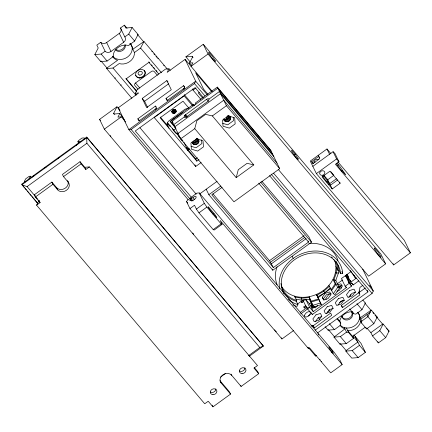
<?xml version="1.0" encoding="UTF-8"?>
<svg xmlns="http://www.w3.org/2000/svg" width="432" height="432" viewBox="0 0 432 432"><rect width="100%" height="100%" fill="white"/><g stroke="black" fill="none" stroke-linecap="round" stroke-linejoin="round"><path stroke-width="0.65" d="M86.692 137.074L263.385 346.054L259.772 347.506L86.897 143.278L86.692 137.074L21.6 184.226L37.984 203.818M193.358 144.223L192.289 142.031C194.562 143.413 198.013 141.545 197.905 138.834L198.974 141.026C199.314 144.698 192.823 146.313 192.202 142.317M226.13 117.218L227.2 119.41L229.235 117.455L229.57 115.889L230.639 118.082C230.834 122.067 224.246 123.223 223.511 119.021M281.173 285.8A29.635 24.597 -26 0 0 294.608 296.147C313.502 301.676 336.695 286.745 335.896 266.231A29.635 24.597 -26 0 0 334.643 260.528M336.76 267.305L336.371 272.943L333.904 279.747L337.646 287.426L339.552 287.998L334.962 294.705L333.358 293.684L328.898 285.552M339.552 287.998L335.804 280.325L338.45 273.029L338.639 270.346M325.123 326.63L328.082 330.129L334.438 329.632L340.605 325.166L340.74 323.212L339.811 320.733A10.935 9.077 -26 0 1 352.253 311.715L352.798 311.807M358.133 312.698A10.935 9.077 -26 0 1 359.548 316.58L359.375 319.043A10.935 9.077 -26 0 1 346.934 328.055L344.309 327.623A10.935 9.077 -26 0 1 340.173 324.977M357.529 312.622A10.935 9.077 -26 0 1 360.158 317.833L371.32 310.084L377.239 317.083L373.847 323.649L366.574 328.919L361.622 323.071L361.762 321.122L359.548 316.58M176.143 111.58C176.537 108.945 172.303 109.123 171.979 111.402C171.58 114.037 175.819 113.859 176.143 111.58L175.268 109.782M336.652 163.469L336.658 163.215A5.47 0.626 54.1 0 1 341.782 169.274L345.47 174.533L343.121 172.012A5.47 0.626 54.1 0 1 337.991 165.953L336.285 163.685M295.877 299.198L301.126 300.067L301.714 297.329M194.756 128.671L196.841 120.739L205.637 114.367L212.35 115.927L253.795 164.884L236.196 177.633L194.756 128.671L180.679 138.866L233.966 201.82L279.709 168.68L270.605 150.023L217.334 87.091L195.345 103.021L195.88 104.117M236.196 177.633L238.28 169.7L247.077 163.323L253.795 164.884M123.163 117.563L119.75 113.53L113.999 114.053L113.659 113.351L116.969 106.78L120.015 110.381M119.75 113.53L117.925 117.115L121.354 116.818L125.707 121.964M136.577 94.738L135.308 93.236L137.133 89.656L165.564 69.061L169.02 68.818L170.289 70.319M215.363 60.934L214.99 61.652L211.588 57.629L208.553 52.893L208.926 52.175L212.328 56.192L215.363 60.934L214.277 61.717M28.512 179.771L30.353 176.218L31.223 177.244M124.394 25.159L125.788 28.01L132.138 27.513L138.062 34.511L134.665 41.078L128.504 45.544A10.935 9.077 -26 0 0 113.265 56.581L107.098 61.052L100.742 61.544L94.824 54.551L98.215 47.984L96.822 45.133L100.759 42.282A4.374 3.629 -26 0 0 106.645 42.53L119.313 33.356A4.374 3.629 -26 0 0 120.463 28.004L124.394 25.159L127.008 28.247M100.742 61.544L101.023 60.998L106.947 67.991L106.661 68.537L131.868 98.312M230.558 394.097L221.087 382.903L220.018 380.711L229.489 391.905L230.558 394.097L212.965 406.841L208.229 401.247L204.725 403.785L36.574 205.157L39.02 200.416M94.824 54.551L101.18 54.054L105.111 51.208A4.374 3.629 -26 0 0 110.997 51.457L123.665 42.277A4.374 3.629 -26 0 0 124.816 36.931L128.747 34.085L132.138 27.513M78.727 142.83L77.857 141.804L78.467 140.616L81.988 138.067L84.283 137.889L84.796 138.953M114.95 78.332L115.231 77.787M120.874 85.325L121.154 84.78M106.661 68.537L113.017 68.045L119.183 63.58A10.935 9.077 -26 0 0 134.422 52.537L140.589 48.071L143.98 41.504L167.492 69.282M135.308 93.236L138.737 92.945L118.206 107.822L128.849 129.649L131.144 129.47L194.486 83.581L195.707 81.211L185.107 59.351L167.168 72.349L169.02 68.818M186.521 201.539L187.963 199.606L192.132 200.837L192.613 200.637A2.187 1.193 -40.2 0 0 193.892 199.562L194.373 199.363A2.187 1.193 -40.2 0 0 195.982 196.571A2.187 1.193 -40.2 0 0 192.969 197.662A2.187 1.193 -40.2 0 0 191.581 198.52L191.327 198.806L189.724 198.331L196.938 193.104L199.228 192.926L334.298 352.496L340.286 360.736L342.155 364.57L330.723 372.859L309.409 347.679L308.351 348.44L189.945 208.553L186.521 201.539L187.828 203.083M292.81 304.808A32.805 27.232 -26 0 0 297 306.434L297.929 304.63L296.325 301.342L296.746 300.532L294.608 296.147M328.082 330.129L328.363 329.584M350.784 294.478L350.168 295.672L349.126 296.422M361.487 322.072L360.661 321.1L360.628 321.608A10.935 9.077 -26 0 1 348.187 330.62L347.641 330.534L352.588 336.377L353.554 338.353L346.275 343.624L339.925 344.115L334.001 337.122L344.92 328.871A10.935 9.077 -26 0 1 340.081 325.258M359.759 290.925L358.841 292.707L341.242 305.451L342.311 307.643L359.91 294.899L358.841 292.707L359.986 287.356L363.004 285.169M339.925 344.115L340.205 343.57L346.124 350.563L345.843 351.108L351.761 358.106L358.117 357.61L365.391 352.339L361.039 343.413L353.889 334.897M349.634 308.912L353.759 313.783L355.838 314.129L362.005 309.658L365.402 303.091L362.864 300.094M317.488 332.969L372.092 293.414L373.318 291.044L362.718 269.179M371.32 310.084L367.929 316.656L361.762 321.122M372.492 335.912L379.766 330.642L383.162 324.081L389.081 331.069L385.69 337.635L378.41 342.905L372.492 335.912L370.877 332.618L366.968 328.207M191.462 65.47L189.421 63.056L192.548 57.148L192.208 56.446L185.89 56.851L190.242 61.997M298.247 158.852L297.859 159.548L294.473 155.547L291.454 150.833L291.821 150.115L295.213 154.116L298.247 158.852L297.162 159.635M331.036 289.937L335.183 283.878L333.045 279.493L335.804 280.325M331.754 290.396L336.042 284.137L335.183 283.878M333.358 293.684L337.646 287.426M317.606 305.645L316.759 306.758L312.374 308.119L311.062 305.435L312.217 303.917M312.903 308.173L312.244 306.833L313.016 305.818M322.261 297.319L325.339 293.274L329.729 291.913L331.036 294.597L327.958 298.647L323.573 300.008L322.261 297.319L324.103 300.062M323.444 298.717L326.522 294.673L330.912 293.312M297.292 304.198L302.908 300.132L306.65 307.805L312.331 314.523L351.61 286.07L349.24 283.268L345.632 275.87L346.259 275.044L347.155 274.768L347.944 275.697M349.774 283.316L346.815 277.268L347.441 276.442M338.861 287.896L340.016 286.378L341.901 285.79M315.23 321.759L318.368 317.628L321.57 316.64M348.289 279.671L347.998 278.667L348.629 277.841L346.259 275.044M326.473 313.632L329.584 309.544L333.385 308.362M338.062 305.008L340.783 301.428L344.585 300.251M348.872 297.405L351.983 293.317L355.784 292.135M208.921 99.122A2.187 1.193 -40.2 0 1 207.695 101.493L186.581 116.791A2.187 1.193 -40.2 0 1 184.486 117.207A2.187 1.193 -40.2 0 1 184.702 115.382L206.626 99.301A2.187 1.193 -40.2 0 1 208.921 99.122L219.472 91.476L272.759 154.424M155.137 109.679L156.519 108.265L155.444 106.067L137.851 118.811L138.92 121.003L156.519 108.265M183.281 89.278L184.669 87.863L183.6 85.671L166.001 98.42L167.076 100.618L184.669 87.863M318.109 297.697L324.988 292.696L330.269 287.901M329.616 286.011L323.806 291.298L316.867 295.245L321.3 304.603L313.157 307.12L309.415 299.441L309.204 296.762L311.407 301.979L319.005 299.635L316.559 294.489L317.552 296.93L325.048 292.669L330.896 288.43M106.947 67.991L117.58 60.286A10.935 9.077 -26 0 1 112.455 56.155M134.422 52.537L132.818 49.248L143.98 41.504M293.711 330.453L281.95 338.974L104.344 129.146L99.581 119.378L116.969 106.78M185.89 56.851L203.278 44.258L380.884 254.086L385.646 263.849L368.636 276.178L278.181 169.306M32.324 177.012L33.955 175.829M44.836 167.945L46.472 166.763M57.353 158.879L58.984 157.696M75.854 145.476L76.945 144.688M166.844 80.611L171.299 89.743L146.664 107.59L142.209 98.453L166.844 80.611L168.026 82.01M104.344 129.146L121.354 116.818M203.278 44.258L208.04 54.022L191.025 66.344L192.877 62.818L189.421 63.056M147.641 107.53L144.58 101.25L168.674 83.797M249.28 356.27L263.385 346.054L86.956 137.619L21.87 184.777L27.086 186.608L86.897 143.278M36.574 205.157L40.09 202.608L35.354 197.014L34.285 194.821L51.883 182.072L56.619 187.666L57.688 189.859A6.561 5.449 -26 0 0 66.517 190.237A6.561 5.449 -26 0 0 68.245 182.212L67.441 180.571M231.109 374.161L231.644 375.257L241.115 386.446L258.709 373.702L253.973 368.107L257.494 365.558L89.359 166.919L85.838 169.468L84.769 167.276L80.033 161.681L62.44 174.425L63.509 176.618L68.245 182.212M35.354 197.014L52.952 184.264L51.883 182.072M63.509 176.618L81.103 163.874L80.033 161.681M200.848 99.344L193.034 90.115L196.052 87.928M199.228 92.399L198.347 93.037L202.673 98.145M194.449 105.311L193.585 104.296L171.59 120.231L180.679 138.866M183.044 112.093L170.024 121.527L175.943 128.52L173.345 130.405M173.729 124.616L184.286 116.969M178.006 133.385L223.754 100.246L277.036 163.193M177.185 134.455L178.27 133.666M212.35 115.927L226.427 105.727L217.334 87.091M196.414 141.718L197.289 141.08L196.22 138.888M199.022 159.559L196.846 161.136L195.777 158.944L197.408 157.761M192.364 105.543L184.162 95.855L154.251 117.526L195.696 166.482L201.134 162.545M199.854 193.811L217.091 181.321M261.857 181.219L308.831 236.714L311.504 242.195L272.797 270.238L208.856 194.702L220.855 186.014M189.945 208.553L194.519 205.243L196.393 209.077L198.968 212.825L213.192 229.597L214.169 230.051L222.07 224.327L220.201 220.487L342.155 364.57M222.086 187.375L211.804 194.827L273.375 267.565L308.561 242.071L308.027 240.975M196.393 209.077L204.309 203.342L199.228 192.926M198.968 212.825L206.89 207.085L221.098 223.873L222.07 224.327M294.127 154.899L295.213 154.116M212.9 214.11L213.953 213.343A3.283 0.378 54.1 0 1 216.092 216.297A3.283 0.378 54.1 0 1 216.578 217.636L210.821 211.037A3.283 0.378 54.1 0 1 208.246 207.295A3.283 0.378 54.1 0 1 209.218 207.749L213.953 213.343M213.192 229.597L221.098 223.873M330.89 153.592L326.981 148.975L310.268 161.082L316.364 173.588L393.687 264.935L410.4 252.823L404.303 240.322L337.84 161.806M319.588 157.475L318.724 156.449L319.793 158.641L312.752 163.739L311.683 161.546L318.724 156.449L318.19 155.353M312.838 166.352L333.072 151.691L334.903 153.392L338.969 161.725L335.448 164.273L410.4 252.823M316.364 173.588L336.598 158.927L333.072 151.691M322.277 176.661L323.595 175.705A5.47 0.626 54.1 0 1 326.83 180.106L329.648 183.697M337.468 165.656L338.553 164.873M339.611 182.158L340.135 183.222L332.213 188.957L327.726 179.75L333.882 175.289L330.912 171.779M326.538 181.694L327.418 181.057M341.291 171.007L342.371 170.224M328.768 184.334L336.512 178.724M337.786 179.879L330.399 185.231L328.163 182.849A5.47 0.626 54.1 0 1 323.039 176.791L322.445 175.835M273.375 267.565L269.514 260.685L304.16 235.586M270.319 262.332L304.965 237.227M271.501 263.731L306.158 238.621M303.442 301.228L301.682 302.503L301.147 301.406L302.092 302.524M302.535 302.206L303.415 301.568M350.93 271.663L341.41 278.559L345.152 286.232L346.34 287.631L313.259 311.596L309.706 307.395L305.964 299.722L301.126 300.067M306.115 306.709L304.355 307.984L303.82 306.887L305.581 305.613L306.212 306.364M313.259 311.596L309.517 303.917L311.126 302.751M337.279 283.808L342.592 279.958M300.224 312.46L306.65 307.805L309.706 307.395L300.737 313.897M248.357 355.779L259.772 347.506M345.152 286.232L349.24 283.268M358.808 280.854L353.133 284.963L350.762 282.166L356.589 277.949M220.531 377.098L225.412 373.561M339.53 302.578L342.7 300.283M327.272 312.255L329.87 310.376L329.389 309.388M312.012 326.63L330.685 313.097L331.754 315.29L314.161 328.039L313.092 325.847L311.132 325.76M365.332 287.998L358.841 292.707L359.629 293.636M315.214 330.107L367.967 291.892L367.184 290.282M360.796 319.145L370.132 312.385M334.001 337.122L340.357 336.625L346.523 332.159L348.602 332.505L353.554 338.353M308.524 347.717L315.571 356.044L316.624 355.277M352.588 336.377L365.067 327.337M331.501 352.431L332.591 351.643A3.283 0.378 54.1 0 0 330.01 347.9A3.283 0.378 54.1 0 0 329.038 347.447L329.573 348.543A3.283 0.378 54.1 0 0 332.149 352.285A3.283 0.378 54.1 0 0 333.126 352.739L332.591 351.643M346.124 350.563L357.869 342.058L352.944 335.95M370.877 332.618L382.633 324.113L383.162 324.081M345.843 351.108L352.199 350.617L359.473 345.346L355.12 336.42M225.029 121.279L223.96 119.086L225.536 119.561L228.08 118.773M342.112 285.185L338.272 286.389M337.635 284.818L340.929 283.786L342.23 286.481L339.158 290.531L336.965 291.211M331.009 293.814L328.817 294.494L325.739 298.539L326.176 299.435M311.342 301.147L318.697 298.874M313.157 307.12L313.011 305.267L320.609 302.924M335.896 266.231L338.04 270.616L338.99 270.437L340.594 273.726L342.711 273.321L341.847 271.55M309.415 299.441L302.908 300.132L303.539 300.877M138.062 34.511L137.533 34.549L143.451 41.542M151.74 51.338L152.269 51.295M157.664 58.331L158.188 58.288M163.582 65.324L164.111 65.286M77.857 141.804L80.725 141.577M84.769 167.276L89.359 166.919M30.353 176.218L29.203 176.305L25.682 178.853L24.462 181.224L24.98 182.288M365.402 303.091L364.873 303.134L370.791 310.127M376.715 317.12L377.239 317.083M311.78 325.944L313.092 325.847L314.669 327.71M388.552 331.112L389.081 331.069M188.12 108.27L184.939 109.253L169.101 120.722A4.374 3.629 -26 0 0 167.238 124.33L167.951 126.068L160.342 117.077M335.432 272.9L338.45 273.029M227.907 115.706L228.749 115.846M196.236 138.645L197.078 138.785M186.359 147.355L188.017 148.414L189.065 148.586L189.599 149.683L187.628 149.089L186.894 148.451L195.777 158.944M294.797 297.059L301.536 298.177L309.269 297.594L313.011 305.267M222.707 123.314L227.74 124.832L233.545 120.625L233.302 117.574M191.036 146.259L196.069 147.771L201.874 143.564L201.587 139.909M229.484 116.181L230.639 118.082M129.659 43.702L131.036 44.901L132.268 46.926L132.818 49.248M197.818 139.126L198.974 141.026M110.889 136.307L110.165 135.556M193.768 234.23L192.634 233.005M276.318 331.808L275.513 330.923M386.64 328.595L388.87 331.085M180.749 138.402L167.594 122.861M336.598 158.927L338.969 161.725M340.135 183.222L329.951 171.191L322.034 176.926L332.213 188.957M323.903 175.235L327.726 179.75M311.683 161.546L313.421 163.598M208.04 54.022L385.646 263.849M192.208 56.446L193.077 57.478M271.156 151.135L217.868 88.187L172.125 121.327L172.989 122.348M273.829 156.616L220.547 93.668L174.798 126.808L175.667 127.834M226.427 105.727L279.709 168.68M185.107 59.351L212.382 91.573M211.648 91.643L195.642 72.738L203.634 89.208L207.959 94.316M369.392 285.055L371.763 287.852M207.025 94.581L195.707 81.211L128.849 129.649L188.055 199.589M273.629 173.27L373.318 291.044M194.486 83.581L204.93 95.926M271.102 174.096L372.092 293.414M206.626 99.301L208.354 101.342M203.364 97.427L195.091 87.653L135.27 130.993L191.446 197.354M269.552 175.624L367.967 291.892M347.587 275.648L348.376 276.583M349.666 279.909L350.455 280.843M350.098 280.795L350.887 281.729M345.632 275.87L347.998 278.667M346.064 276.755L348.43 279.553L346.815 277.268M183.6 85.671L184.783 87.07M348.143 281.016L349.342 282.431M348.575 281.902L351.61 286.07M153.857 53.833L154.699 54.832M155.968 56.333L156.816 57.332M372.908 312.628L373.75 313.627M375.019 315.122L382.633 324.113M260.642 182.104L311.504 242.195M184.286 94.608L193.352 105.316M258.698 183.163L308.561 242.071M140.589 48.071L161.455 72.727M356.935 303.664L362.005 309.658M373.847 323.649L367.929 316.656L366.962 314.68M379.766 330.642L385.69 337.635M128.747 34.085L134.665 41.078M340.016 286.378L341.593 288.247M188.935 108.194L183.011 101.201L160.142 117.774L196.846 161.136M148.792 61.776L149.656 62.797M151.384 64.838L152.248 65.858M153.544 67.387L154.408 68.407M156.136 70.448L157 71.469M158.83 74.099L148.894 62.365L126.025 78.932L136.388 91.179M157.345 75.233L154.3 71.631A2.187 1.814 -26 0 0 151.357 71.507L135.518 82.982A2.187 1.814 -26 0 0 134.946 85.655L137.992 89.251M185.512 114.599L187.24 116.64M185.074 114.966L186.802 117.007M184.702 115.382L186.43 117.423M166.001 98.42L167.584 100.283M341.242 305.451L342.824 307.314M196.825 138.202L198.121 139.736M323.276 290.666L324.988 292.696M170.332 121.052L174.56 126.047M337.306 318.319L339.779 321.241M329.027 309.377L329.87 310.376M337.03 318.827L340.74 323.212M359.473 345.346L365.391 352.339M155.444 106.067L156.238 107.001M135.475 82.966L139.828 88.101M182.947 140.999L181.84 139.687A3.332 0.383 54.1 0 1 180.851 139.228A3.332 0.383 54.1 0 1 178.232 135.427M125.923 78.349L136.717 91.103M142.209 98.453L144.58 101.25M101.18 54.054L107.098 61.052M113.017 68.045L136.058 95.267M329.362 323.638L334.438 329.632M340.357 336.625L346.275 343.624M352.199 350.617L358.117 357.61M311.062 305.435L312.244 306.833M305.964 299.722L309.517 303.917M318.217 317.59L319.907 319.588M328.784 330.08L334.282 336.577M212.922 193.828L269.514 260.685M303.82 306.887L304.765 308.011M137.851 118.811L139.433 120.679M139.963 127.753L196.139 194.114M118.206 107.822L119.507 109.361M192.969 197.662L194.708 199.719M191.327 198.806L193.066 200.864M189.724 198.331L191.9 200.902M131.144 129.47L191.651 200.956M113.659 113.351L114.529 114.377M99.581 119.378L100.451 120.409M254.194 367.438L257.639 371.509L258.709 373.702M81.103 163.874L85.838 169.468M52.952 184.264L57.688 189.859M34.285 194.821L35.149 195.836M27.086 186.608L37.535 198.952M38.405 199.984L39.28 201.01M22.907 185.771L24.214 187.315M25.083 188.347L26.39 189.891M27.265 190.917L29.003 192.98M29.878 194.006L31.185 195.55M32.054 196.582L37.719 203.272M274.601 329.81L275.071 330.388M204.309 203.342L206.89 207.085M350.341 270.432L355.709 278.586L354.272 275.632M167.416 124.972L166.925 124.162L167.459 125.258M393.104 263.741L393.687 264.935M326.981 148.975L329.551 154.24M352.463 283.592L353.133 284.963M347.155 274.768L350.762 282.166M377.833 341.717L378.41 342.905M365.85 327.44L366.574 328.919M345.762 286.448L346.34 287.631M359.413 318.535L361.622 323.071M353.279 312.795L353.759 313.783M346.388 327.969L348.602 332.505M344.309 327.623L346.523 332.159M229.932 116.24L230.467 117.337M317.844 297.518L321.3 304.603M229.516 116.678L230.585 118.87M228.361 115.663L230.305 119.648M227.578 115.776L229.813 120.361M226.913 116.381L229.149 120.965M226.341 117.229L227.14 118.876M227.286 119.227L228.361 121.419M226.422 119.497L227.491 121.689M225.536 119.561L226.606 121.754M224.694 119.421L225.769 121.613M223.641 119.124L224.44 120.766M314.539 306.655L315.193 307.994M311.467 312.752L312.331 314.523M318.168 333.909L318.708 335.011M192.461 88.943L193.034 90.115M193.585 104.296L194.119 105.392M314.982 354.834L315.571 356.044M272.263 269.141L272.797 270.238M307.816 347.344L308.351 348.44M198.261 139.185L198.796 140.281M197.845 139.622L198.914 141.815M197.564 140.4L198.634 142.592M196.43 138.899L197.5 141.091M197.078 141.113L198.148 143.305M195.242 139.325L197.483 143.91M194.746 140.373L196.69 144.364M193.876 140.643L195.82 144.628M193.282 141.307L194.935 144.698M193.028 142.366L194.098 144.558M191.97 142.069L192.769 143.71M175.3 109.291L176.175 111.083M174.798 109.674L175.964 112.066M174.199 109.523L175.657 112.514M173.491 109.301L175.241 112.887M173 109.582L174.749 113.173M172.454 109.75L174.204 113.341M172.195 110.392L173.653 113.378M171.963 110.9L173.129 113.292M171.79 111.289L172.665 113.081M171.715 111.569L172.298 112.763M281.389 337.824L281.95 338.974M188.017 148.414L188.552 149.51M187.094 147.992L187.628 149.089M183.956 142.425L187.963 150.644M194.891 164.84L195.696 166.482M206.188 189.221L208.856 194.702M131.036 44.901L130.426 43.648A10.935 9.077 -26 0 1 127.548 57.019A10.935 9.077 -26 0 1 112.833 56.392M120.463 28.004L124.816 36.931M166.882 123.876L169.02 128.261M119.313 33.356L123.665 42.277M106.645 42.53L110.997 51.457M100.759 42.282L105.111 51.208M240.581 385.349L241.115 386.446M212.161 405.2L212.965 406.841M39.29 200.961L40.09 202.608M292.151 256.219L293.215 258.406M223.873 119.378L224.046 120.118M321.732 361.573A3.283 0.378 54.1 0 1 321.494 361.4M320.225 359.969A3.283 0.378 54.1 0 1 319.718 359.3M315.063 162.691A2.624 2.176 -26 0 1 313.778 161.568M318.292 158.998A2.624 2.176 -26 0 1 318.589 159.484M314.312 162.67A2.624 2.176 -26 0 1 314.177 162.113L314.221 161.519A2.624 2.176 -26 0 1 317.207 159.354L317.833 159.462A2.624 2.176 -26 0 1 318.389 159.71M351.896 283.349A3.305 1.804 -40.2 0 1 350.498 280.481M308.291 315.959A3.499 1.912 -40.2 0 1 310.511 314.588M175.916 132.694A3.332 0.383 54.1 0 1 174.928 132.235A3.332 0.383 54.1 0 1 172.309 128.434M169.997 125.701A3.332 0.383 54.1 0 1 169.636 125.928A3.332 0.383 54.1 0 1 167.497 123.244M308.885 243.454A32.805 27.232 -26 0 1 337.975 260.501M277.139 284.747A32.805 27.232 -26 0 1 277.074 266.706M333.617 259.324A29.635 24.597 -26 0 1 338.04 270.616M296.746 300.532A29.635 24.597 -26 0 1 280.94 283.522M331.403 256.943A29.635 24.597 -26 0 1 332.343 257.861M337.451 263.93A30.618 25.412 -26 0 1 338.99 270.437M296.325 301.342A30.618 25.412 -26 0 1 282.123 290.066M336.29 261.538A30.618 25.412 -26 0 1 336.911 262.721M279.72 288.7A32.805 27.232 -26 0 1 306.904 252.067A32.805 27.232 -26 0 1 342.711 273.321M284.051 293.944A30.618 25.412 -26 0 1 303.572 254.966A30.618 25.412 -26 0 1 340.594 273.726M297.929 304.63A30.618 25.412 -26 0 1 288.025 299.009M177.838 133.223A5.47 4.536 -26 0 1 176.461 133.326M144.256 70.27A5.033 4.174 -26 0 1 142.382 76.772A5.033 4.174 -26 0 1 135.594 75.2M124.691 45.857A5.47 4.536 -26 0 1 116.008 49.621M125.042 44.561A5.47 4.536 -26 0 1 122.386 50.614A5.47 4.536 -26 0 1 115.625 49.918M351.842 312.044A5.47 4.536 -26 0 1 352.118 313.205L352.031 314.437A5.47 4.536 -26 0 1 345.811 318.946L344.498 318.724A5.47 4.536 -26 0 1 341.815 316.391M351.761 312.131A5.47 4.536 -26 0 1 349.083 319.518A5.47 4.536 -26 0 1 342.074 316.327M67.916 181.235A6.561 5.449 -26 0 1 64.73 188.503A6.561 5.449 -26 0 1 56.619 187.666M221.087 382.903A6.561 5.449 -26 0 1 222.815 374.884A6.561 5.449 -26 0 1 231.644 375.257M215.811 388.892A3.391 2.813 -26 0 1 213.997 391.927A3.391 2.813 -26 0 1 210.373 391.991M244.89 367.826A3.391 2.813 -26 0 1 243.076 370.861A3.391 2.813 -26 0 1 239.452 370.921M123.952 119.113L123.925 119.642L123.952 119.113M319.777 172.93L319.739 173.524A2.624 2.176 -26 0 0 321.16 175.198L321.791 175.3A2.624 2.176 -26 0 0 324.778 173.14L324.815 172.546A2.624 2.176 -26 0 0 323.395 170.872L322.763 170.77A2.624 2.176 -26 0 0 319.777 172.93M304.609 315.22L304.538 315.846A3.499 1.912 -40.2 0 0 308.335 316.084A3.499 1.912 -40.2 0 0 309.976 311.904L309.485 311.688A3.499 1.912 -40.2 0 0 304.609 315.22M374.695 248.017L374.323 248.735L377.357 253.471L380.759 257.494L381.127 256.775L378.097 252.034L374.695 248.017M316.003 314.831L312.86 318.962L314.199 321.705L318.676 320.312L321.818 316.186L320.479 313.443L316.003 314.831M327.213 306.742L324.103 310.835L325.426 313.551L329.864 312.174L332.975 308.081L331.652 305.37L327.213 306.742M338.413 298.631L335.302 302.724L336.625 305.435L341.064 304.063L344.174 299.97L342.851 297.254L338.413 298.631M349.612 290.52L346.502 294.608L347.825 297.324L352.264 295.947L355.374 291.854L354.051 289.143L349.612 290.52M196.711 138.861L190.906 143.068L191.387 149.17L197.672 151.065L203.477 146.858L202.997 140.756L196.711 138.861M228.382 115.916L222.572 120.123L223.052 126.225L229.343 128.12L235.148 123.914L234.668 117.812L228.382 115.916M139.541 78.095A5.033 4.174 -26 0 0 145.093 71.75A5.033 4.174 -26 0 0 136.798 71.399A5.033 4.174 -26 0 0 139.541 78.095M139.801 75.092A2.187 1.814 -26 0 0 142.214 72.333A2.187 1.814 -26 0 0 138.613 72.176A2.187 1.814 -26 0 0 139.801 75.092M212.971 394.643A3.391 2.813 -26 0 0 216.713 390.366A3.391 2.813 -26 0 0 211.124 390.128A3.391 2.813 -26 0 0 212.971 394.643M242.05 373.577A3.391 2.813 -26 0 0 245.792 369.301A3.391 2.813 -26 0 0 240.203 369.063A3.391 2.813 -26 0 0 242.05 373.577"/></g></svg>
